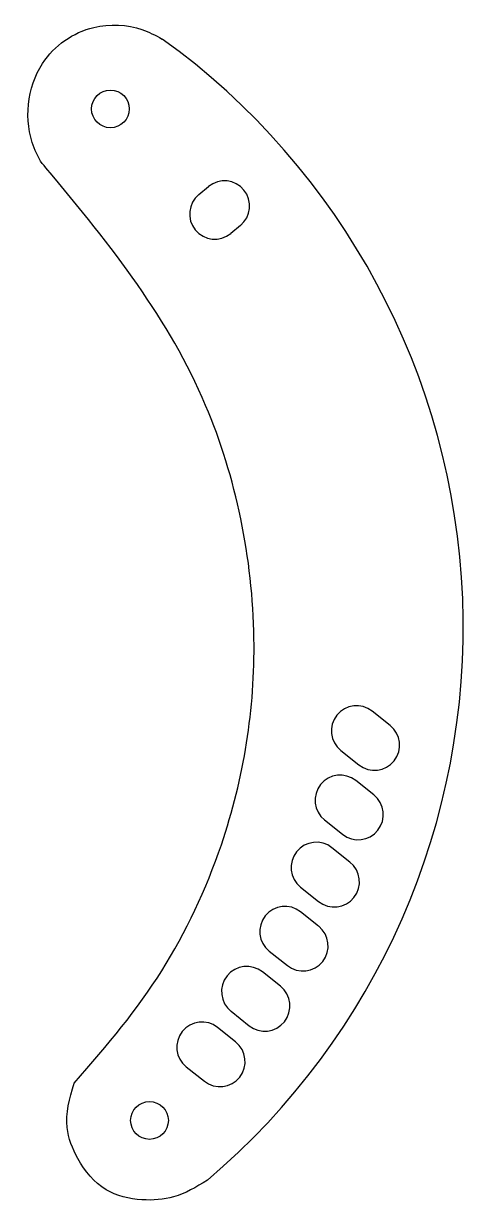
# Model space of a CAD drawing. Header units: millimetres. Extents: x 276 to 383, y 83 to 364.
import ezdxf

# ---------------------------------------------------------------- set-up
doc = ezdxf.new("R2010")
doc.units = ezdxf.units.MM
doc.layers.add('ARCO_OBLOGO_3MM', color=7, linetype='Continuous')
doc.layers.add('Default', color=7, linetype='Continuous')

# ---------------------------------------------------------------- blocks, each defined once
blk = doc.blocks.new('SE')
at = {"layer": 'ARCO_OBLOGO_3MM', "color": 7, "linetype": 'Continuous'}
for p, q in [((318.27, 323.06), (320.6, 324.96)), ((328.19, 315.67), (325.87, 313.77)), ((363.94, 196.5), (359.64, 199.93)), ((352.16, 190.54), (356.47, 187.11)), ((360.05, 179.95), (355.75, 183.38)), ((348.27, 173.99), (352.58, 170.56)), ((354.34, 163.94), (350.03, 167.37)), ((342.56, 157.98), (346.86, 154.55)), ((346.86, 148.67), (342.56, 152.1)), ((335.09, 142.71), (339.39, 139.28)), ((337.73, 134.33), (333.43, 137.76)), ((325.96, 128.37), (330.26, 124.94)), ((327.05, 121.1), (322.75, 124.53)), ((315.28, 115.14), (319.58, 111.72))]:
    blk.add_line(p, q, dxfattribs=at)
for centre in [(297.17, 343.46), (306.49, 102.36)]:
    blk.add_circle(centre, 4.5, dxfattribs=at)
for centre, radius, start, end in [((208.61, 219.91), 172.76, 310.3048, 54.2503), ((324.39, 320.32), 6, 309.2552, 129.2552), ((322.07, 318.42), 6, 129.2552, 309.2552), ((355.9, 195.23), 6, 51.4735, 231.4735), ((360.2, 191.81), 6, 231.4735, 51.4735), ((352.01, 178.68), 6, 51.4735, 231.4735), ((356.31, 175.26), 6, 231.4735, 51.4735), ((346.3, 162.67), 6, 51.4735, 231.4735), ((350.6, 159.25), 6, 231.4735, 51.4735), ((338.82, 147.4), 6, 51.4735, 231.4735), ((343.13, 143.98), 6, 231.4735, 51.4735), ((329.69, 133.06), 6, 51.4735, 231.4735), ((334, 129.64), 6, 231.4735, 51.4735), ((319.01, 119.84), 6, 51.4779, 231.4779), ((323.32, 116.41), 6, 231.4779, 51.4779)]:
    blk.add_arc(centre, radius, start, end, dxfattribs=at)
for points, knots in [([(281.77, 329.44), (280.55, 330.72), (276.21, 338.57), (277.78, 354.3), (291.64, 364.12), (303.11, 363.46), (307.82, 361.05), (309.54, 360.12)], [0, 0, 0, 0, 0.096294, 0.447567, 0.706926, 0.907233, 1, 1, 1, 1]), ([(288.52, 111.26), (296.72, 120.64), (310.22, 136.62), (327.29, 172.92), (334.68, 219.31), (322.27, 279.15), (297.86, 310.26), (281.77, 329.44)], [0, 0, 0, 0, 0.140317, 0.277774, 0.483318, 0.717856, 1, 1, 1, 1]), ([(320.35, 88.16), (317.55, 86.4), (312.99, 83.71), (304.23, 83.06), (295.26, 85.13), (289.35, 92.38), (285.77, 101.61), (287.35, 107.5), (288.52, 111.26)], [0, 0, 0, 0, 0.167057, 0.307354, 0.472234, 0.656576, 0.80119, 1, 1, 1, 1])]:
    blk.add_open_spline(points, degree=3, knots=knots, dxfattribs=at)

msp = doc.modelspace()

# ---------------------------------------------------------------- block references
at = {"layer": 'Default'}
msp.add_blockref('SE', (0, 0), dxfattribs=at)

doc.saveas('drawing.dxf')
